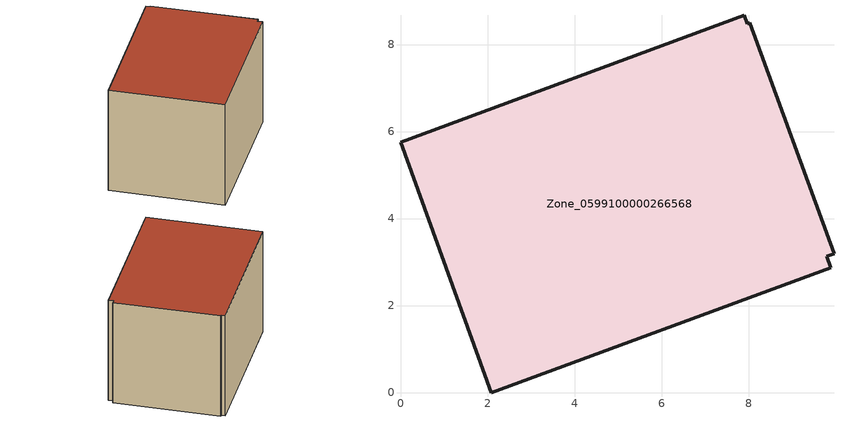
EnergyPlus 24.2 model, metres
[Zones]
Zone_0599100000266568
 floor ground (C_G): 8.03,8.5 9.96,3.19 9.8,3.13 9.89,2.87 2.09,0 0,5.75 7.9,8.67 7.97,8.48 z3.36
 wall outside (C_F): 2.09,0 9.89,2.87 9.8,3.13 9.96,3.19 8.03,8.5 7.97,8.48 7.9,8.67 0,5.75 2.09,0 z3.36:9.35
 roof outside (C_R): 9.96,3.19 8.03,8.5 7.97,8.48 7.9,8.67 0,5.75 2.09,0 9.89,2.87 9.8,3.13 z9.35
[BUILDING]
Pand.0599100000266568: North Axis=0; Terrain=City; Loads Convergence Tolerance Value=0.04; Temperature Convergence Tolerance Value=0.4; Solar Distribution=FullExterior; Maximum Number of Warmup Days=25; Minimum Number of Warmup Days=1
[Site:Location]
Rotterdam.The.Hague.AP_ZH_NLD Design_Conditions: Latitude=51.96; Longitude=4.45; Time Zone=1; Elevation=-4.5
[SITE:GROUNDTEMPERATURE:BUILDINGSURFACE]
18, 18, 18, 18, 18, 18, 18, 18, 18, 18, 18, 18
[MATERIAL] Thermal Absorptance=0.9; Solar Absorptance=0.7; Visible Absorptance=0.7
Name | Roughness | Thickness | Conductivity | Density | Specific Heat
G.TI.1946-1964 | MediumSmooth | 0.15 | 1 | 540 | 1210
F.TI.1946-1964 | Rough | 0.3 | 0.857143 | 1920 | 840
R.TI.1946-1964 | MediumRough | 0.2 | 0.277778 | 1500 | 1000
[CONSTRUCTION]
C_G: G.TI.1946-1964
C_F: F.TI.1946-1964
C_R: R.TI.1946-1964
[ZONE]
Zone_0599100000266568: Type=1; Multiplier=1; Ceiling Height=Autocalculate; Volume=Autocalculate; Floor Area=autocalculate; Part of Total Floor Area=Yes
[ZONEINFILTRATION:DESIGNFLOWRATE]
Infil_Zone_0599100000266568: Zone or ZoneList or Space or SpaceList=Zone_0599100000266568; Schedule=AlwaysOn; Design Flow Rate Calculation Method=Flow/Area; Flow Rate per Floor Area=0.003; Constant Term Coefficient=1; Temperature Term Coefficient=0; Velocity Term Coefficient=0; Velocity Squared Term Coefficient=0
[HVACTEMPLATE:ZONE:IDEALLOADSAIRSYSTEM]
Zone_0599100000266568: Maximum Heating Supply Air Temperature=50; Minimum Cooling Supply Air Temperature=13; Maximum Heating Supply Air Humidity Ratio=0.0156; Minimum Cooling Supply Air Humidity Ratio=0.0077; Heating Limit=NoLimit; Cooling Limit=NoLimit; Dehumidification Control Type=ConstantSensibleHeatRatio; Cooling Sensible Heat Ratio=0.7; Dehumidification Setpoint=60; Humidification Control Type=None; Humidification Setpoint=30; Outdoor Air Method=None; Outdoor Air Flow Rate per Person=0.00944; Outdoor Air Flow Rate per Zone Floor Area=0; Outdoor Air Flow Rate per Zone=0; Demand Controlled Ventilation Type=None; Outdoor Air Economizer Type=NoEconomizer; Heat Recovery Type=None; Sensible Heat Recovery Effectiveness=0.7; Latent Heat Recovery Effectiveness=0.65
[ZONECONTROL:THERMOSTAT]
ThermostatControl_Zone_0599100000266568: Zone or ZoneList=Zone_0599100000266568; Control Type Schedule=DualSetpointControlType; Control 1=Thermostat_Zone_0599100000266568; Temperature Difference Between Cutout And Setpoint=0
[THERMOSTATSETPOINT:DUALSETPOINT]
Thermostat_Zone_0599100000266568: Heating Setpoint Temperature Schedule=HeatingSetpoint_Zone_0599100000266568; Cooling Setpoint Temperature Schedule=CoolingSetpoint_Zone_0599100000266568
[SCHEDULE:COMPACT]
HeatingSetpoint_Zone_0599100000266568: Through: 12/31, For: AllDays, Until: 24:00, 21
CoolingSetpoint_Zone_0599100000266568: Through: 12/31, For: AllDays, Until: 24:00, 24
DualSetpointControlType: Through: 12/31, For: AllDays, Until: 24:00, 4
AlwaysOn: Through: 12/31, For: AllDays, Until: 24:00, 1
